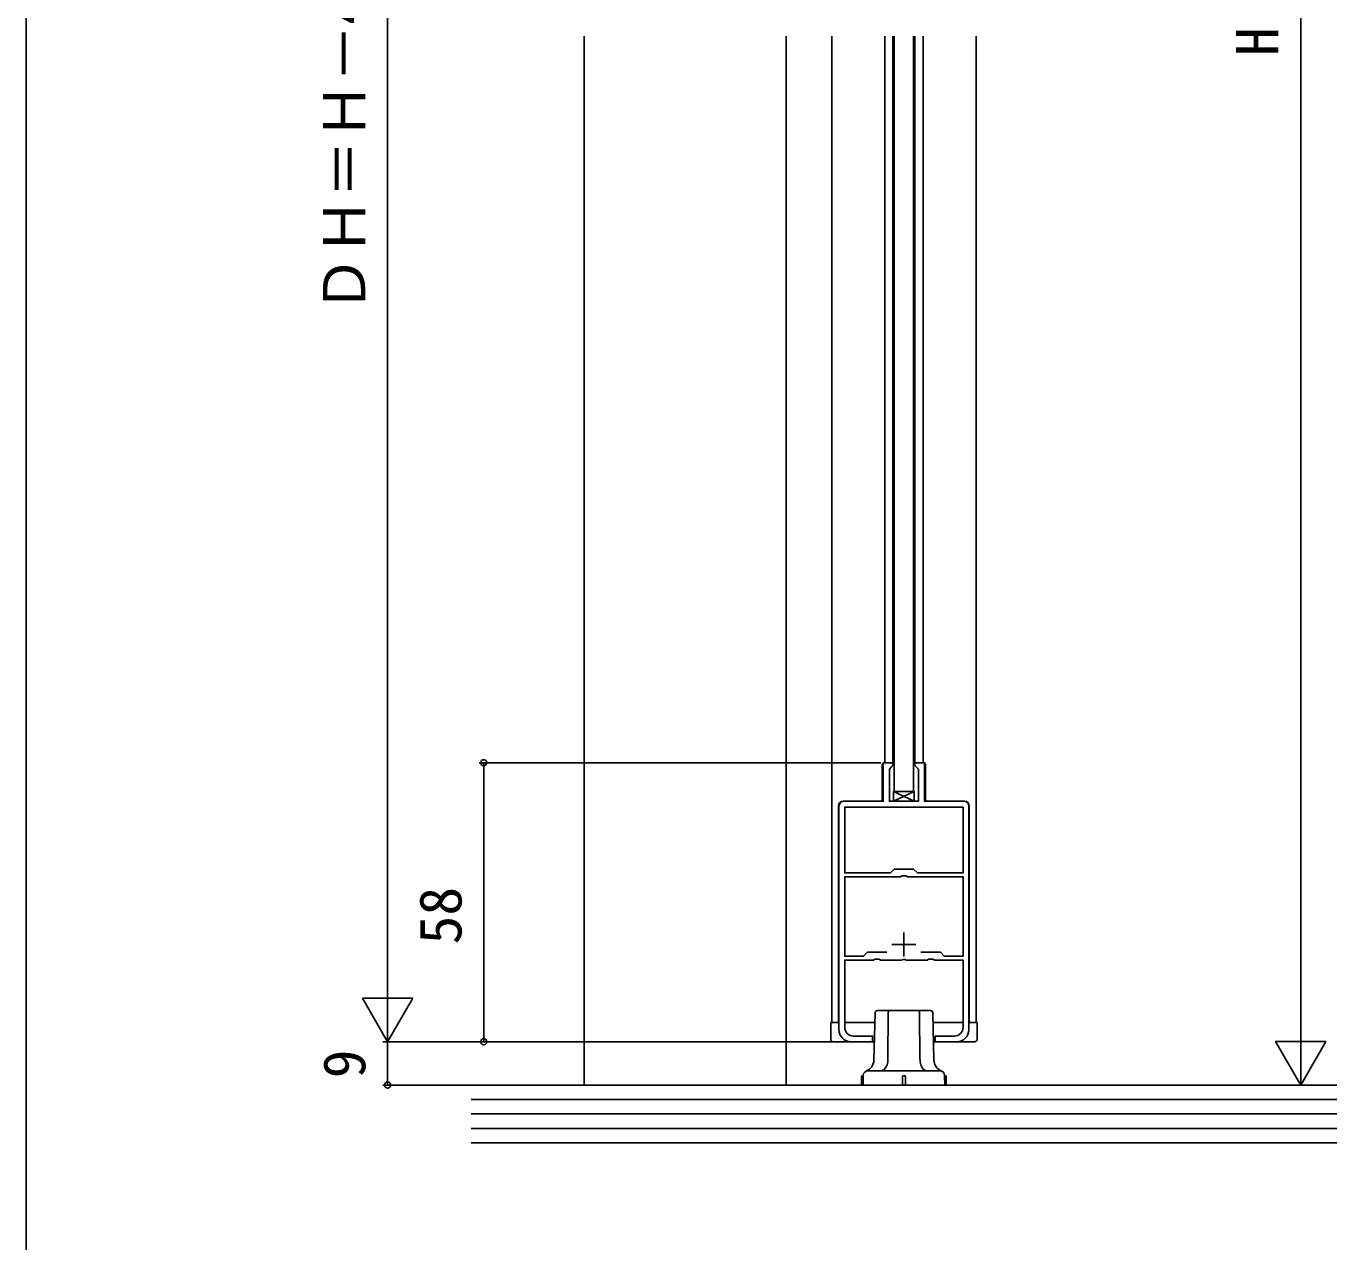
# Model space of a CAD drawing. Units: millimetres, scale not verified. Extents: x -525 to 525, y -783 to 779.
# Drawn here: x -525 to -252.5, y -24.3 to 228.4 of the extents above; entities that cross this region are included whole.
import ezdxf
from ezdxf.enums import TextEntityAlignment as Align

# ---------------------------------------------------------------- set-up
doc = ezdxf.new("R2010")
doc.units = ezdxf.units.MM
doc.header["$LTSCALE"] = 4
for name, color, linetype in [('0-3_YKK_11', 7, 'Continuous'), ('0-4_YKK_12', 2, 'Continuous'), ('0-5_YKK_13', 4, 'Continuous'), ('0-7_YKK_D', 6, 'Continuous'), ('0-8_YKK_ZWAK', 7, 'Continuous'), ('0-9_YSS_K', 3, 'Continuous')]:
    doc.layers.add(name, color=color, linetype=linetype)
doc.styles.add('ＭＳ ゴシック', font='')
doc.styles.get('ＭＳ ゴシック').set_extended_font_data('MS Gothic')

msp = doc.modelspace()

# ---------------------------------------------------------------- linework, layer by layer
at = {"layer": '0-3_YKK_11'}
for p, q in [((-356.004, 19.801), (-356.004, 66.301)), ((-329.004, 66.301), (-329.004, 19.801)), ((-342.504, 40.001), (-342.504, 35.001)), ((-345.004, 37.501), (-340.004, 37.501))]:
    msp.add_line(p, q, dxfattribs=at)
for points in [[(-355.004, 67.301), (-346.804, 67.301), (-346.804, 75.301), (-344.804, 75.301), (-344.804, 74.701), (-345.004, 74.501), (-345.504, 74.001), (-345.504, 67.301), (-339.504, 67.301), (-339.504, 74.001), (-340.004, 74.501), (-340.204, 74.701), (-340.204, 75.301), (-338.204, 75.301), (-338.204, 67.301), (-330.004, 67.301)], [(-338.971, 35.901), (-334.904, 35.901), (-334.104, 35.101), (-330.204, 35.101), (-330.204, 51.601), (-341.762, 51.601), (-342.04, 51.789), (-342.968, 51.789), (-343.246, 51.601), (-354.804, 51.601), (-354.804, 35.101), (-350.904, 35.101), (-350.104, 35.901), (-346.037, 35.901)], [(-330.204, 20.301), (-330.204, 34.301), (-336.162, 34.301), (-336.44, 34.489), (-337.368, 34.489), (-337.646, 34.301), (-342.046, 34.301), (-342.229, 34.421), (-342.779, 34.421), (-342.962, 34.301), (-347.362, 34.301), (-347.64, 34.489), (-348.568, 34.489), (-348.846, 34.301), (-354.804, 34.301), (-354.804, 20.301)], [(-353.004, 18.501), (-349.004, 18.501), (-349.004, 17.301), (-353.504, 17.301)], [(-331.504, 17.301), (-336.004, 17.301), (-336.004, 18.501), (-332.004, 18.501)]]:
    msp.add_lwpolyline(points, dxfattribs=at)
msp.add_lwpolyline([(-330.204, 66.101), (-354.804, 66.101), (-354.804, 52.401), (-345.304, 52.401), (-344.504, 53.201), (-340.504, 53.201), (-339.704, 52.401), (-330.204, 52.401)], close=True, dxfattribs=at)
msp.add_lwpolyline([(-330.204, 66.101), (-354.804, 66.101), (-354.804, 52.401), (-345.304, 52.401), (-344.504, 53.201), (-340.504, 53.201), (-339.704, 52.401), (-330.204, 52.401)], close=True, dxfattribs=at)
for centre, radius, start, end in [((-355.004, 66.301), 1, 90.00001, 179.99999), ((-330.004, 66.301), 1, 0.00001, 89.99999), ((-353.504, 19.801), 2.5, 180.00001, 269.99999), ((-353.004, 20.301), 1.8, 180.00001, 269.99999), ((-332.004, 20.301), 1.8, 270.00001, 359.99999), ((-331.504, 19.801), 2.5, 270.00001, 359.99999)]:
    msp.add_arc(centre, radius, start, end, dxfattribs=at)
at = {"layer": '0-4_YKK_12'}
for p, q in [((-409.002, 226.301), (-409.001, 8.301)), ((-367.002, 226.301), (-367.001, 8.301)), ((-357.504, 21.301), (-357.504, 226.301)), ((-346.504, 226.301), (-346.504, 75.26)), ((-344.804, 226.301), (-344.804, 75.301)), ((-340.204, 226.301), (-340.204, 75.301)), ((-338.504, 226.301), (-338.504, 75.26)), ((-327.504, 226.301), (-327.504, 21.301)), ((-347.004, 74.801), (-347.004, 67.601)), ((-344.504, 75.301), (-346.504, 75.301)), ((-338.504, 75.301), (-340.504, 75.301)), ((-338.004, 74.801), (-338.004, 67.601)), ((-356.104, 21.301), (-356.104, 66.301)), ((-355.104, 67.301), (-347.304, 67.301)), ((-329.904, 67.301), (-337.704, 67.301)), ((-328.904, 21.301), (-328.904, 66.301))]:
    msp.add_line(p, q, dxfattribs=at)
for centre, radius, start, end in [((-346.504, 74.801), 0.5, 90, 180), ((-338.504, 74.801), 0.5, 0, 90), ((-355.104, 66.301), 1, 90, 180), ((-347.304, 67.601), 0.3, 270, 0), ((-337.704, 67.601), 0.3, 180, 270), ((-329.904, 66.301), 1, 0, 90)]:
    msp.add_arc(centre, radius, start, end, dxfattribs=at)
at = {"layer": '0-5_YKK_13'}
for p, q in [((-344.654, 67.301), (-340.354, 69.301)), ((-340.354, 67.301), (-344.654, 69.301)), ((-344.504, 69.301), (-340.504, 69.301)), ((-348.746, 13.498), (-348.511, 23.313)), ((-348.011, 23.801), (-347.788, 23.801)), ((-347.788, 23.801), (-345.477, 23.801)), ((-345.824, 13.741), (-345.754, 23.313)), ((-345.477, 23.801), (-345.2, 23.801)), ((-345.2, 23.801), (-339.798, 23.801)), ((-339.798, 23.801), (-339.521, 23.801)), ((-339.521, 23.801), (-337.21, 23.801)), ((-339.244, 23.313), (-339.174, 13.741)), ((-337.21, 23.801), (-336.987, 23.801)), ((-336.487, 23.313), (-336.252, 13.498)), ((-357.704, 21.301), (-357.704, 17.801)), ((-356.004, 21.301), (-357.704, 21.301)), ((-348.504, 21.301), (-354.804, 21.301)), ((-330.204, 21.301), (-336.504, 21.301)), ((-327.304, 21.301), (-329.004, 21.301)), ((-327.304, 21.301), (-327.304, 17.801)), ((-348.604, 17.301), (-357.204, 17.301)), ((-327.804, 17.301), (-336.504, 17.301)), ((-349.964, 11.301), (-348.955, 11.301)), ((-348.955, 11.301), (-344.999, 11.301)), ((-344.999, 11.301), (-339.999, 11.301)), ((-339.999, 11.301), (-336.043, 11.301)), ((-336.043, 11.301), (-335.034, 11.301)), ((-351.299, 8.301), (-351.299, 10.001)), ((-350.999, 8.301), (-351.299, 8.301)), ((-350.999, 8.301), (-350.964, 10.319)), ((-350.999, 10.301), (-350.964, 10.301)), ((-350.195, 8.301), (-350.999, 8.301)), ((-344.999, 8.301), (-350.195, 8.301)), ((-344.999, 8.301), (-342.799, 8.301)), ((-342.799, 8.301), (-342.799, 10.001)), ((-342.499, 8.301), (-342.799, 8.301)), ((-342.199, 8.301), (-339.999, 8.301)), ((-334.803, 8.301), (-339.999, 8.301)), ((-333.999, 10.301), (-334.034, 10.301)), ((-333.699, 8.301), (-333.999, 8.301)), ((-333.699, 8.301), (-333.699, 10.001))]:
    msp.add_line(p, q, dxfattribs=at)
for points in [[(-344.504, 226.301), (-344.504, 69.301), (-340.504, 69.301), (-340.504, 226.301)], [(-345.754, 23.313), (-345.748, 23.409), (-345.731, 23.501), (-345.705, 23.585), (-345.671, 23.659), (-345.629, 23.72), (-345.582, 23.764), (-345.53, 23.792), (-345.477, 23.801)], [(-339.244, 23.313), (-339.25, 23.409), (-339.267, 23.501), (-339.293, 23.585), (-339.327, 23.659), (-339.369, 23.72), (-339.416, 23.764), (-339.467, 23.792), (-339.521, 23.801)], [(-347.21, 11.301), (-347.032, 11.322), (-346.857, 11.384), (-346.687, 11.486), (-346.526, 11.626), (-346.377, 11.803), (-346.241, 12.013), (-346.122, 12.252), (-346.021, 12.517), (-345.939, 12.803), (-345.878, 13.106), (-345.84, 13.421), (-345.824, 13.741)], [(-339.174, 13.741), (-339.158, 13.421), (-339.12, 13.106), (-339.059, 12.803), (-338.977, 12.517), (-338.876, 12.252), (-338.756, 12.013), (-338.621, 11.803), (-338.471, 11.626), (-338.311, 11.486), (-338.141, 11.384), (-337.966, 11.322), (-337.788, 11.301)], [(-342.199, 10.001), (-342.199, 8.301), (-342.499, 8.301)], [(-334.034, 10.319), (-333.999, 8.301), (-334.803, 8.301)]]:
    msp.add_lwpolyline(points, dxfattribs=at)
msp.add_lwpolyline([(-344.654, 67.301), (-344.654, 69.301), (-340.354, 69.301), (-340.354, 67.301)], close=True, dxfattribs=at)
for centre, radius, start, end in [((-348.011, 23.301), 0.5, 90, 178.62517), ((-336.987, 23.301), 0.5, 1.37483, 90), ((-357.204, 17.801), 0.5, 180, 270), ((-327.804, 17.801), 0.5, 270, 0), ((-349.964, 10.301), 1, 90, 179), ((-351.245, 13.558), 2.5, 291.47998, 358.62517), ((-333.752, 13.558), 2.5, 181.37483, 248.52002), ((-335.034, 10.301), 1, 1, 90), ((-350.999, 10.001), 0.3, 90, 180), ((-342.499, 10.001), 0.3, 90, 180), ((-342.499, 10.001), 0.3, 0, 90), ((-333.999, 10.001), 0.3, 0, 90)]:
    msp.add_arc(centre, radius, start, end, dxfattribs=at)
at = {"layer": '0-7_YKK_D'}
for p, q in [((-260.004, 18.801), (-260.004, 436.801)), ((-449.852, 402.801), (-449.852, 27.801)), ((-347.304, 75.301), (-430.852, 75.301)), ((-429.852, 17.301), (-429.852, 75.301)), ((-449.852, 17.301), (-449.852, 35.488)), ((-449.852, 17.301), (-455.102, 26.395)), ((-444.602, 26.395), (-455.102, 26.395)), ((-449.852, 17.301), (-444.602, 26.395)), ((-260.004, 8.301), (-260.004, 26.488)), ((-354.519, 17.301), (-450.852, 17.301)), ((-354.519, 17.301), (-450.852, 17.301)), ((-449.852, 17.301), (-449.852, 8.301)), ((-354.519, 17.301), (-430.852, 17.301)), ((-260.004, 8.301), (-265.254, 17.395)), ((-254.754, 17.395), (-265.254, 17.395)), ((-260.004, 8.301), (-254.754, 17.395)), ((-412.001, 8.301), (-450.852, 8.301)), ((-317.003, 8.301), (-259.004, 8.301))]:
    msp.add_line(p, q, dxfattribs=at)
for centre in [(-429.852, 75.301), (-429.852, 17.301), (-449.852, 8.301)]:
    msp.add_circle(centre, 0.637, dxfattribs=at)
at = {"layer": '0-8_YKK_ZWAK'}
msp.add_line((-525, 747.3), (-525, -782.7), dxfattribs=at)
at = {"layer": '0-9_YSS_K'}
for p, q in [((-432.499, 8.301), (-252.501, 8.301)), ((-252.501, 5.301), (-432.499, 5.301)), ((-252.501, 2.301), (-432.499, 2.301)), ((-252.501, -0.699), (-432.499, -0.699)), ((-252.501, -3.699), (-432.499, -3.699))]:
    msp.add_line(p, q, dxfattribs=at)

# ---------------------------------------------------------------- texts
at = {"layer": '0-7_YKK_D', "style": 'ＭＳ ゴシック'}
for s, p in [('ＤＨ＝Ｈ－43', (-451.852, 168.733)), ('H', (-262.004, 222.211)), ('58', (-431.852, 37.54)), ('9', (-451.852, 9.713))]:
    msp.add_text(s, height=8.798, rotation=90, dxfattribs=at).set_placement(p, align=Align.BOTTOM_LEFT)

doc.saveas('drawing.dxf')
